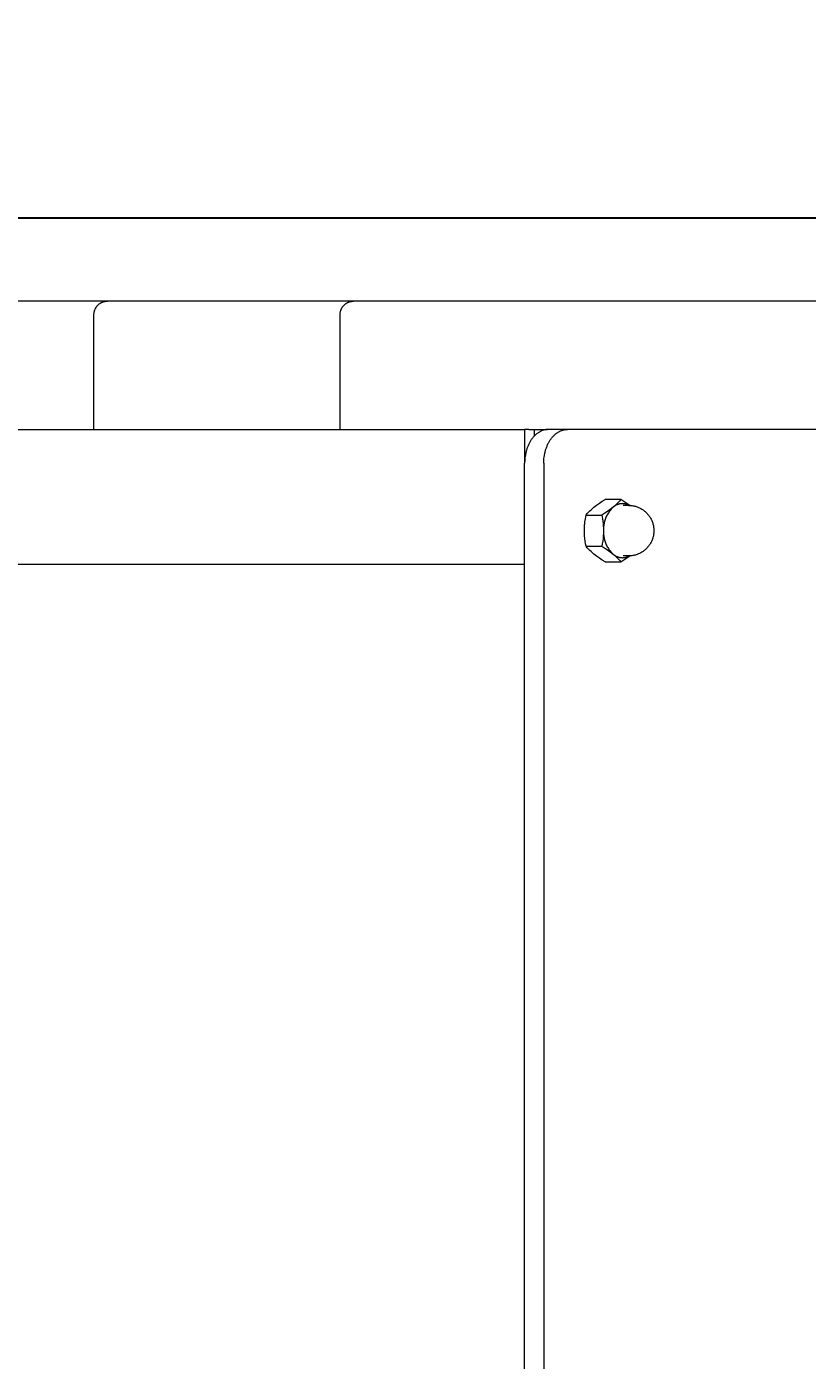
# Model space of a CAD drawing. Header units: millimetres. Extents: x -111 to 4919, y -143 to 3304.
# Drawn here: x 1606.7 to 1837.8, y 2908.8 to 3303.9 of the extents above; entities that cross this region are included whole.
import ezdxf

# ---------------------------------------------------------------- set-up
doc = ezdxf.new("R2010")
doc.units = ezdxf.units.MM
doc.layers.add('ZANO_R', color=7, linetype='Continuous', lineweight=0)
doc.layers.add('ZANO_W', color=1, linetype='Continuous', lineweight=0)
doc.styles.add('Arial', font='arial.ttf')
doc.styles.get("Standard").update_dxf_attribs({"font": 'ARIALUNI.TTF'})
doc.dimstyles.new('pl i ang', dxfattribs={"dimtxt": 50, "dimasz": 50, "dimexe": 1.25, "dimexo": 0.625, "dimgap": 10, "dimtad": 1, "dimtoh": 1, "dimtxsty": 'Standard', "dimcen": 2.5, "dimclrd": 1, "dimclre": 1, "dimclrt": 1, "dimadec": 0, "dimazin": 0, "dimtfac": 1, "dimtmove": 0, "dimatfit": 3, "dimfxl": 1, "dimarcsym": 1})

# ---------------------------------------------------------------- blocks, each defined once
blk = doc.blocks.new('*D396')
at = {"layer": 'ZANO_W', "color": 1, "lineweight": -2}
for p, q in [((130.84, 3228.59), (130.84, 3257.24)), ((2076.22, 3229.13), (2076.22, 3257.24)), ((170.84, 3247.24), (2036.22, 3247.24))]:
    blk.add_line(p, q, dxfattribs=at)
at = {"layer": 'ZANO_W', "color": 1}
for points in [[(170.84, 3253.9), (170.84, 3240.57), (130.84, 3247.24)], [(2036.22, 3240.57), (2036.22, 3253.9), (2076.22, 3247.24)]]:
    blk.add_solid(points, dxfattribs=at)
at = {"layer": 'ZANO_W', "color": 1, "insert": (1103.53, 3277.66), "char_height": 40, "attachment_point": 5, "style": 'Arial'}
blk.add_mtext('1945', dxfattribs=at)

msp = doc.modelspace()

# ---------------------------------------------------------------- linework, layer by layer
at = {"layer": 'ZANO_R'}
for p, q in [((1616.02, 3222.59), (1552.53, 3222.59)), ((1630.49, 3222.59), (1616.02, 3222.59)), ((1626.93, 3220.18), (1626.99, 3220.31)), ((1626.99, 3220.31), (1627.05, 3220.43)), ((1627.05, 3220.43), (1627.12, 3220.55)), ((1627.12, 3220.55), (1627.19, 3220.67)), ((1627.19, 3220.67), (1627.26, 3220.78)), ((1627.26, 3220.78), (1627.34, 3220.9)), ((1627.34, 3220.9), (1627.42, 3221.01)), ((1627.42, 3221.01), (1627.5, 3221.11)), ((1627.5, 3221.11), (1627.59, 3221.22)), ((1627.59, 3221.22), (1627.68, 3221.32)), ((1627.68, 3221.32), (1627.78, 3221.42)), ((1627.78, 3221.42), (1627.87, 3221.51)), ((1627.87, 3221.51), (1627.97, 3221.6)), ((1627.97, 3221.6), (1628.08, 3221.69)), ((1628.08, 3221.69), (1628.19, 3221.78)), ((1628.19, 3221.78), (1628.3, 3221.86)), ((1628.3, 3221.86), (1628.41, 3221.93)), ((1628.41, 3221.93), (1628.53, 3222.01)), ((1628.53, 3222.01), (1628.64, 3222.08)), ((1628.64, 3222.08), (1628.76, 3222.14)), ((1628.76, 3222.14), (1628.89, 3222.2)), ((1628.89, 3222.2), (1629.01, 3222.26)), ((1629.01, 3222.26), (1629.14, 3222.31)), ((1629.14, 3222.31), (1629.26, 3222.36)), ((1629.26, 3222.36), (1629.39, 3222.4)), ((1629.39, 3222.4), (1629.52, 3222.44)), ((1629.52, 3222.44), (1629.66, 3222.48)), ((1629.66, 3222.48), (1629.79, 3222.51)), ((1629.79, 3222.51), (1629.92, 3222.53)), ((1629.92, 3222.53), (1630.06, 3222.55)), ((1630.06, 3222.55), (1630.19, 3222.57)), ((1630.19, 3222.57), (1630.33, 3222.58)), ((1630.33, 3222.58), (1630.47, 3222.59)), ((1630.47, 3222.59), (1630.6, 3222.59)), ((1689.94, 3222.59), (1630.6, 3222.59)), ((1703.34, 3222.59), (1689.94, 3222.59)), ((1699.8, 3220.18), (1699.85, 3220.31)), ((1699.85, 3220.31), (1699.91, 3220.43)), ((1699.91, 3220.43), (1699.98, 3220.55)), ((1699.98, 3220.55), (1700.05, 3220.67)), ((1700.05, 3220.67), (1700.12, 3220.78)), ((1700.12, 3220.78), (1700.2, 3220.9)), ((1700.2, 3220.9), (1700.28, 3221.01)), ((1700.28, 3221.01), (1700.36, 3221.11)), ((1700.36, 3221.11), (1700.45, 3221.22)), ((1700.45, 3221.22), (1700.54, 3221.32)), ((1700.54, 3221.32), (1700.64, 3221.42)), ((1700.64, 3221.42), (1700.74, 3221.51)), ((1700.74, 3221.51), (1700.84, 3221.6)), ((1700.84, 3221.6), (1700.94, 3221.69)), ((1700.94, 3221.69), (1701.05, 3221.78)), ((1701.05, 3221.78), (1701.16, 3221.86)), ((1701.16, 3221.86), (1701.27, 3221.93)), ((1701.27, 3221.93), (1701.39, 3222.01)), ((1701.39, 3222.01), (1701.51, 3222.08)), ((1701.51, 3222.08), (1701.63, 3222.14)), ((1701.63, 3222.14), (1701.75, 3222.2)), ((1701.75, 3222.2), (1701.87, 3222.26)), ((1701.87, 3222.26), (1702, 3222.31)), ((1702, 3222.31), (1702.13, 3222.36)), ((1702.13, 3222.36), (1702.26, 3222.4)), ((1702.26, 3222.4), (1702.39, 3222.44)), ((1702.39, 3222.44), (1702.52, 3222.48)), ((1702.52, 3222.48), (1702.65, 3222.51)), ((1702.65, 3222.51), (1702.79, 3222.53)), ((1702.79, 3222.53), (1702.92, 3222.55)), ((1702.92, 3222.55), (1703.06, 3222.57)), ((1703.06, 3222.57), (1703.19, 3222.58)), ((1703.19, 3222.58), (1703.33, 3222.59)), ((1703.33, 3222.59), (1703.47, 3222.59)), ((1758.06, 3222.59), (1703.47, 3222.59)), ((2072.26, 3222.59), (1758.06, 3222.59)), ((1626.6, 3218.59), (1626.61, 3218.73)), ((1626.6, 3184.59), (1626.6, 3218.59)), ((1626.61, 3218.86), (1626.62, 3219)), ((1626.61, 3218.73), (1626.61, 3218.86)), ((1626.62, 3219), (1626.64, 3219.13)), ((1626.64, 3219.13), (1626.66, 3219.27)), ((1626.66, 3219.27), (1626.69, 3219.4)), ((1626.69, 3219.4), (1626.72, 3219.54)), ((1626.72, 3219.54), (1626.75, 3219.67)), ((1626.75, 3219.67), (1626.79, 3219.8)), ((1626.79, 3219.8), (1626.83, 3219.93)), ((1626.83, 3219.93), (1626.88, 3220.06)), ((1626.88, 3220.06), (1626.93, 3220.18)), ((1699.47, 3218.73), (1699.48, 3218.86)), ((1699.47, 3218.59), (1699.47, 3218.73)), ((1699.47, 3184.59), (1699.47, 3218.59)), ((1699.48, 3218.86), (1699.49, 3219)), ((1699.49, 3219), (1699.5, 3219.13)), ((1699.5, 3219.13), (1699.52, 3219.27)), ((1699.52, 3219.27), (1699.55, 3219.4)), ((1699.55, 3219.4), (1699.58, 3219.54)), ((1699.58, 3219.54), (1699.61, 3219.67)), ((1699.61, 3219.67), (1699.65, 3219.8)), ((1699.65, 3219.8), (1699.7, 3219.93)), ((1699.7, 3219.93), (1699.74, 3220.06)), ((1699.74, 3220.06), (1699.8, 3220.18)), ((453.01, 3184.59), (1754.09, 3184.59)), ((1754.09, 3184.59), (1754.09, 3174.59)), ((1754.27, 3184.59), (1754.09, 3184.59)), ((1755.34, 3184.59), (1754.27, 3184.59)), ((1755.34, 3184.59), (1760.87, 3184.59)), ((1755.62, 3180.81), (1755.51, 3180.61)), ((1755.73, 3181), (1755.62, 3180.81)), ((1755.85, 3181.2), (1755.73, 3181)), ((1755.97, 3181.39), (1755.85, 3181.2)), ((1756.1, 3181.57), (1755.97, 3181.39)), ((1756.22, 3181.75), (1756.1, 3181.57)), ((1756.35, 3181.93), (1756.22, 3181.75)), ((1756.49, 3182.1), (1756.35, 3181.93)), ((1756.62, 3182.26), (1756.49, 3182.1)), ((1756.76, 3182.42), (1756.62, 3182.26)), ((1756.91, 3182.58), (1756.76, 3182.42)), ((1757.05, 3182.73), (1756.91, 3182.58)), ((1756.92, 3184.59), (1756.92, 3182.59)), ((1757.2, 3182.87), (1757.05, 3182.73)), ((1757.35, 3183.01), (1757.2, 3182.87)), ((1757.5, 3183.14), (1757.35, 3183.01)), ((1757.65, 3183.27), (1757.5, 3183.14)), ((1757.8, 3183.39), (1757.65, 3183.27)), ((1757.96, 3183.51), (1757.8, 3183.39)), ((1758.12, 3183.62), (1757.96, 3183.51)), ((1758.28, 3183.72), (1758.12, 3183.62)), ((1758.44, 3183.82), (1758.28, 3183.72)), ((1758.6, 3183.91), (1758.44, 3183.82)), ((1758.76, 3183.99), (1758.6, 3183.91)), ((1758.92, 3184.07), (1758.76, 3183.99)), ((1759.08, 3184.15), (1758.92, 3184.07)), ((1759.24, 3184.22), (1759.08, 3184.15)), ((1759.41, 3184.28), (1759.24, 3184.22)), ((1759.57, 3184.33), (1759.41, 3184.28)), ((1759.73, 3184.38), (1759.57, 3184.33)), ((1759.89, 3184.43), (1759.73, 3184.38)), ((1760.05, 3184.47), (1759.89, 3184.43)), ((1760.21, 3184.5), (1760.05, 3184.47)), ((1760.37, 3184.53), (1760.21, 3184.5)), ((1760.53, 3184.55), (1760.37, 3184.53)), ((1760.69, 3184.57), (1760.53, 3184.55)), ((1760.85, 3184.58), (1760.69, 3184.57)), ((1761, 3184.59), (1760.85, 3184.58)), ((1764.59, 3184.59), (1760.87, 3184.59)), ((1761.16, 3184.59), (1761, 3184.59)), ((1761.1, 3180.48), (1761.21, 3180.69)), ((1761.21, 3180.69), (1761.33, 3180.89)), ((1761.33, 3180.89), (1761.44, 3181.09)), ((1761.44, 3181.09), (1761.56, 3181.28)), ((1761.56, 3181.28), (1761.69, 3181.47)), ((1761.69, 3181.47), (1761.82, 3181.66)), ((1761.82, 3181.66), (1761.95, 3181.84)), ((1761.95, 3181.84), (1762.08, 3182.02)), ((1762.08, 3182.02), (1762.22, 3182.19)), ((1762.22, 3182.19), (1762.36, 3182.35)), ((1762.36, 3182.35), (1762.5, 3182.51)), ((1762.5, 3182.51), (1762.65, 3182.67)), ((1762.65, 3182.67), (1762.8, 3182.82)), ((1762.8, 3182.82), (1762.95, 3182.96)), ((1762.95, 3182.96), (1763.1, 3183.1)), ((1763.1, 3183.1), (1763.25, 3183.23)), ((1763.25, 3183.23), (1763.41, 3183.35)), ((1763.41, 3183.35), (1763.57, 3183.47)), ((1763.57, 3183.47), (1763.73, 3183.58)), ((1763.73, 3183.58), (1763.89, 3183.69)), ((1763.89, 3183.69), (1764.05, 3183.79)), ((1764.05, 3183.79), (1764.21, 3183.89)), ((1764.21, 3183.89), (1764.38, 3183.98)), ((1764.38, 3183.98), (1764.54, 3184.06)), ((1764.54, 3184.06), (1764.7, 3184.13)), ((1766.82, 3184.59), (1764.59, 3184.59)), ((1764.7, 3184.13), (1764.87, 3184.2)), ((1764.87, 3184.2), (1765.03, 3184.27)), ((1765.03, 3184.27), (1765.2, 3184.32)), ((1765.2, 3184.32), (1765.36, 3184.38)), ((1765.36, 3184.38), (1765.53, 3184.42)), ((1765.53, 3184.42), (1765.69, 3184.46)), ((1765.69, 3184.46), (1765.86, 3184.5)), ((1765.86, 3184.5), (1766.02, 3184.53)), ((1766.02, 3184.53), (1766.18, 3184.55)), ((1766.18, 3184.55), (1766.34, 3184.57)), ((1766.34, 3184.57), (1766.5, 3184.58)), ((1766.5, 3184.58), (1766.66, 3184.59)), ((1766.66, 3184.59), (1766.82, 3184.59)), ((2070.87, 3184.59), (1766.82, 3184.59)), ((1754.31, 3177.07), (1754.23, 3176.61)), ((1754.35, 3177.3), (1754.31, 3177.07)), ((1754.4, 3177.53), (1754.35, 3177.3)), ((1754.45, 3177.76), (1754.4, 3177.53)), ((1754.51, 3177.99), (1754.45, 3177.76)), ((1754.57, 3178.22), (1754.51, 3177.99)), ((1754.63, 3178.44), (1754.57, 3178.22)), ((1754.7, 3178.67), (1754.63, 3178.44)), ((1754.78, 3178.89), (1754.7, 3178.67)), ((1754.85, 3179.12), (1754.78, 3178.89)), ((1754.93, 3179.34), (1754.85, 3179.12)), ((1755.02, 3179.55), (1754.93, 3179.34)), ((1755.11, 3179.77), (1755.02, 3179.55)), ((1755.2, 3179.98), (1755.11, 3179.77)), ((1755.3, 3180.19), (1755.2, 3179.98)), ((1755.4, 3180.4), (1755.3, 3180.19)), ((1755.51, 3180.61), (1755.4, 3180.4)), ((1759.86, 3176.41), (1759.93, 3176.87)), ((1759.93, 3176.87), (1759.97, 3177.11)), ((1759.97, 3177.11), (1760.02, 3177.34)), ((1760.02, 3177.34), (1760.07, 3177.57)), ((1760.07, 3177.57), (1760.12, 3177.81)), ((1760.12, 3177.81), (1760.18, 3178.04)), ((1760.18, 3178.04), (1760.24, 3178.27)), ((1760.24, 3178.27), (1760.31, 3178.5)), ((1760.31, 3178.5), (1760.38, 3178.73)), ((1760.38, 3178.73), (1760.45, 3178.96)), ((1760.45, 3178.96), (1760.53, 3179.18)), ((1760.53, 3179.18), (1760.62, 3179.41)), ((1760.62, 3179.41), (1760.71, 3179.63)), ((1760.71, 3179.63), (1760.8, 3179.85)), ((1760.8, 3179.85), (1760.9, 3180.06)), ((1760.9, 3180.06), (1761, 3180.27)), ((1761, 3180.27), (1761.1, 3180.48)), ((1754.1, 3175.25), (1754.09, 3174.81)), ((1754.09, 2780.59), (1754.09, 3174.59)), ((1754.13, 3175.7), (1754.1, 3175.25)), ((1754.17, 3176.16), (1754.13, 3175.7)), ((1754.23, 3176.61), (1754.17, 3176.16)), ((1759.74, 3174.59), (1759.75, 3175.03)), ((1759.74, 3174.59), (1759.74, 2780.59)), ((1759.75, 3175.03), (1759.77, 3175.49)), ((1759.77, 3175.49), (1759.81, 3175.95)), ((1759.81, 3175.95), (1759.86, 3176.41)), ((1773.77, 3160.8), (1774.17, 3161.17)), ((1774.17, 3161.17), (1774.59, 3161.52)), ((1774.59, 3161.52), (1775.4, 3162.14)), ((1775.4, 3162.14), (1776.22, 3162.73)), ((1776.22, 3162.73), (1777.07, 3163.29)), ((1777.07, 3163.29), (1777.93, 3163.83)), ((1782.57, 3163.83), (1777.93, 3163.83)), ((1780.25, 3161.52), (1779.45, 3160.9)), ((1779.82, 3161.08), (1779.61, 3160.85)), ((1780.03, 3161.3), (1779.82, 3161.08)), ((1780.25, 3161.52), (1780.03, 3161.3)), ((1780.67, 3161.87), (1780.25, 3161.52)), ((1780.36, 3161.61), (1780.25, 3161.52)), ((1780.48, 3161.7), (1780.36, 3161.61)), ((1780.6, 3161.79), (1780.48, 3161.7)), ((1780.72, 3161.88), (1780.6, 3161.79)), ((1781.08, 3162.23), (1780.67, 3161.87)), ((1780.84, 3161.96), (1780.72, 3161.88)), ((1780.97, 3162.03), (1780.84, 3161.96)), ((1781.1, 3162.1), (1780.97, 3162.03)), ((1781.47, 3162.61), (1781.08, 3162.23)), ((1781.23, 3162.17), (1781.1, 3162.1)), ((1781.36, 3162.23), (1781.23, 3162.17)), ((1781.5, 3162.29), (1781.36, 3162.23)), ((1781.85, 3163), (1781.47, 3162.61)), ((1781.63, 3162.34), (1781.5, 3162.29)), ((1781.77, 3162.38), (1781.63, 3162.34)), ((1781.91, 3162.43), (1781.77, 3162.38)), ((1782.22, 3163.41), (1781.85, 3163)), ((1782.06, 3162.46), (1781.91, 3162.43)), ((1782.2, 3162.5), (1782.06, 3162.46)), ((1782.34, 3162.52), (1782.2, 3162.5)), ((1782.57, 3163.83), (1782.22, 3163.41)), ((1782.49, 3162.55), (1782.34, 3162.52)), ((1782.64, 3162.56), (1782.49, 3162.55)), ((1785.18, 3162.08), (1782.57, 3163.83)), ((1782.78, 3162.58), (1782.64, 3162.56)), ((1782.93, 3162.58), (1782.78, 3162.58)), ((1783.08, 3162.59), (1782.93, 3162.58)), ((1783.22, 3162.58), (1783.08, 3162.59)), ((1783.37, 3162.57), (1783.22, 3162.58)), ((1784.85, 3162.09), (1783.26, 3162.09)), ((1783.52, 3162.56), (1783.37, 3162.57)), ((1783.66, 3162.54), (1783.52, 3162.56)), ((1783.81, 3162.52), (1783.66, 3162.54)), ((1783.95, 3162.49), (1783.81, 3162.52)), ((1784.09, 3162.46), (1783.95, 3162.49)), ((1784.24, 3162.42), (1784.09, 3162.46)), ((1784.38, 3162.37), (1784.24, 3162.42)), ((1784.52, 3162.33), (1784.38, 3162.37)), ((1784.65, 3162.27), (1784.52, 3162.33)), ((1784.79, 3162.22), (1784.65, 3162.27)), ((1784.92, 3162.15), (1784.79, 3162.22)), ((1784.85, 3162.09), (1785.1, 3162.08)), ((1785.05, 3162.09), (1784.92, 3162.15)), ((1785.1, 3162.08), (1785.36, 3162.07)), ((1785.36, 3162.07), (1785.61, 3162.05)), ((1785.61, 3162.05), (1785.87, 3162.02)), ((1785.87, 3162.02), (1786.12, 3161.98)), ((1786.12, 3161.98), (1786.37, 3161.93)), ((1786.37, 3161.93), (1786.62, 3161.88)), ((1786.62, 3161.88), (1786.87, 3161.81)), ((1786.87, 3161.81), (1787.12, 3161.74)), ((1787.12, 3161.74), (1787.36, 3161.66)), ((1787.36, 3161.66), (1787.6, 3161.57)), ((1787.6, 3161.57), (1787.83, 3161.47)), ((1787.83, 3161.47), (1788.07, 3161.36)), ((1788.07, 3161.36), (1788.3, 3161.25)), ((1788.3, 3161.25), (1788.52, 3161.13)), ((1788.52, 3161.13), (1788.74, 3161)), ((1788.74, 3161), (1788.96, 3160.86)), ((1771.9, 3156.9), (1771.94, 3157.22)), ((1771.94, 3157.23), (1772.06, 3158.08)), ((1771.94, 3157.22), (1771.94, 3157.23)), ((1772.06, 3158.08), (1772.16, 3158.64)), ((1772.16, 3158.64), (1772.27, 3159.21)), ((1772.27, 3159.21), (1772.62, 3159.63)), ((1772.27, 3159.21), (1776.92, 3159.21)), ((1772.62, 3159.63), (1772.99, 3160.03)), ((1772.99, 3160.03), (1773.37, 3160.42)), ((1773.37, 3160.42), (1773.77, 3160.8)), ((1777.78, 3159.74), (1776.92, 3159.21)), ((1776.92, 3159.21), (1777.03, 3158.64)), ((1777.03, 3158.64), (1777.12, 3158.08)), ((1777.12, 3158.08), (1777.23, 3157.39)), ((1777.23, 3157.39), (1777.31, 3156.69)), ((1777.66, 3157.04), (1777.59, 3156.74)), ((1777.74, 3157.34), (1777.66, 3157.04)), ((1777.82, 3157.63), (1777.74, 3157.34)), ((1778.62, 3160.31), (1777.78, 3159.74)), ((1777.92, 3157.93), (1777.82, 3157.63)), ((1778.03, 3158.22), (1777.92, 3157.93)), ((1778.14, 3158.5), (1778.03, 3158.22)), ((1778.27, 3158.78), (1778.14, 3158.5)), ((1778.4, 3159.06), (1778.27, 3158.78)), ((1778.55, 3159.33), (1778.4, 3159.06)), ((1778.7, 3159.6), (1778.55, 3159.33)), ((1779.45, 3160.9), (1778.62, 3160.31)), ((1778.87, 3159.86), (1778.7, 3159.6)), ((1779.04, 3160.12), (1778.87, 3159.86)), ((1779.22, 3160.37), (1779.04, 3160.12)), ((1779.41, 3160.61), (1779.22, 3160.37)), ((1779.61, 3160.85), (1779.41, 3160.61)), ((1788.96, 3160.86), (1789.17, 3160.72)), ((1789.17, 3160.72), (1789.38, 3160.57)), ((1789.38, 3160.57), (1789.58, 3160.41)), ((1789.58, 3160.41), (1789.78, 3160.24)), ((1789.78, 3160.24), (1789.97, 3160.07)), ((1789.97, 3160.07), (1790.15, 3159.89)), ((1790.15, 3159.89), (1790.33, 3159.71)), ((1790.33, 3159.71), (1790.5, 3159.52)), ((1790.5, 3159.52), (1790.66, 3159.32)), ((1790.66, 3159.32), (1790.82, 3159.12)), ((1790.82, 3159.12), (1790.97, 3158.91)), ((1790.97, 3158.91), (1791.12, 3158.7)), ((1791.12, 3158.7), (1791.25, 3158.49)), ((1791.25, 3158.49), (1791.38, 3158.26)), ((1791.38, 3158.26), (1791.51, 3158.04)), ((1791.51, 3158.04), (1791.62, 3157.81)), ((1791.62, 3157.81), (1791.73, 3157.58)), ((1791.73, 3157.58), (1791.82, 3157.34)), ((1791.82, 3157.34), (1791.91, 3157.1)), ((1791.91, 3157.1), (1792, 3156.86)), ((1771.77, 3155.18), (1771.8, 3155.76)), ((1771.77, 3154.97), (1771.77, 3155.18)), ((1771.77, 3154.59), (1771.77, 3154.97)), ((1771.78, 3153.81), (1771.77, 3154.59)), ((1771.83, 3153.04), (1771.78, 3153.81)), ((1771.8, 3155.76), (1771.84, 3156.35)), ((1771.9, 3152.27), (1771.83, 3153.04)), ((1771.84, 3156.35), (1771.87, 3156.59)), ((1771.87, 3156.64), (1771.9, 3156.9)), ((1771.87, 3156.59), (1771.87, 3156.64)), ((1777.36, 3153.04), (1777.29, 3152.27)), ((1777.31, 3156.69), (1777.37, 3155.99)), ((1777.4, 3153.81), (1777.36, 3153.04)), ((1777.37, 3155.99), (1777.41, 3155.29)), ((1777.42, 3154.59), (1777.4, 3153.81)), ((1777.41, 3155.29), (1777.42, 3154.59)), ((1777.42, 3155.21), (1777.41, 3154.9)), ((1777.41, 3154.9), (1777.42, 3154.59)), ((1777.42, 3154.59), (1777.41, 3154.28)), ((1777.41, 3154.28), (1777.42, 3153.97)), ((1777.43, 3155.51), (1777.42, 3155.21)), ((1777.42, 3153.97), (1777.43, 3153.66)), ((1777.46, 3155.82), (1777.43, 3155.51)), ((1777.43, 3153.66), (1777.46, 3153.36)), ((1777.49, 3156.13), (1777.46, 3155.82)), ((1777.46, 3153.36), (1777.49, 3153.05)), ((1777.54, 3156.43), (1777.49, 3156.13)), ((1777.49, 3153.05), (1777.54, 3152.74)), ((1777.59, 3156.74), (1777.54, 3156.43)), ((1792, 3156.86), (1792.07, 3156.61)), ((1792.07, 3156.61), (1792.13, 3156.36)), ((1792.13, 3156.36), (1792.19, 3156.11)), ((1792.19, 3153.06), (1792.13, 3152.81)), ((1792.19, 3156.11), (1792.24, 3155.86)), ((1792.24, 3153.31), (1792.19, 3153.06)), ((1792.24, 3155.86), (1792.28, 3155.61)), ((1792.28, 3153.57), (1792.24, 3153.31)), ((1792.28, 3155.61), (1792.31, 3155.36)), ((1792.31, 3153.82), (1792.28, 3153.57)), ((1792.31, 3155.36), (1792.33, 3155.1)), ((1792.33, 3154.08), (1792.31, 3153.82)), ((1792.33, 3155.1), (1792.34, 3154.85)), ((1792.34, 3154.33), (1792.33, 3154.08)), ((1792.34, 3154.85), (1792.35, 3154.59)), ((1792.35, 3154.59), (1792.34, 3154.33)), ((1772, 3151.5), (1771.9, 3152.27)), ((1772.12, 3150.73), (1772, 3151.5)), ((1772.27, 3149.97), (1772.12, 3150.73)), ((1772.62, 3149.55), (1772.27, 3149.97)), ((1772.27, 3149.97), (1776.92, 3149.97)), ((1772.99, 3149.15), (1772.62, 3149.55)), ((1773.37, 3148.76), (1772.99, 3149.15)), ((1777.07, 3150.73), (1776.92, 3149.97)), ((1776.92, 3149.97), (1777.78, 3149.44)), ((1777.19, 3151.5), (1777.07, 3150.73)), ((1777.29, 3152.27), (1777.19, 3151.5)), ((1777.54, 3152.74), (1777.59, 3152.44)), ((1777.59, 3152.44), (1777.66, 3152.14)), ((1777.66, 3152.14), (1777.74, 3151.84)), ((1777.74, 3151.84), (1777.82, 3151.54)), ((1777.78, 3149.44), (1778.62, 3148.87)), ((1777.82, 3151.54), (1777.92, 3151.25)), ((1777.92, 3151.25), (1778.03, 3150.96)), ((1778.03, 3150.96), (1778.14, 3150.68)), ((1778.14, 3150.68), (1778.27, 3150.39)), ((1778.27, 3150.39), (1778.4, 3150.12)), ((1778.4, 3150.12), (1778.55, 3149.84)), ((1778.55, 3149.84), (1778.7, 3149.58)), ((1778.7, 3149.58), (1778.87, 3149.32)), ((1778.87, 3149.32), (1779.04, 3149.06)), ((1789.97, 3149.11), (1789.78, 3148.94)), ((1790.15, 3149.29), (1789.97, 3149.11)), ((1790.33, 3149.47), (1790.15, 3149.29)), ((1790.5, 3149.66), (1790.33, 3149.47)), ((1790.66, 3149.86), (1790.5, 3149.66)), ((1790.82, 3150.06), (1790.66, 3149.86)), ((1790.97, 3150.26), (1790.82, 3150.06)), ((1791.12, 3150.48), (1790.97, 3150.26)), ((1791.25, 3150.69), (1791.12, 3150.48)), ((1791.38, 3150.91), (1791.25, 3150.69)), ((1791.51, 3151.14), (1791.38, 3150.91)), ((1791.62, 3151.37), (1791.51, 3151.14)), ((1791.73, 3151.6), (1791.62, 3151.37)), ((1791.82, 3151.84), (1791.73, 3151.6)), ((1791.91, 3152.08), (1791.82, 3151.84)), ((1792, 3152.32), (1791.91, 3152.08)), ((1792.07, 3152.57), (1792, 3152.32)), ((1792.13, 3152.81), (1792.07, 3152.57)), ((1773.77, 3148.38), (1773.37, 3148.76)), ((1774.17, 3148.01), (1773.77, 3148.38)), ((1774.59, 3147.66), (1774.17, 3148.01)), ((1775.4, 3147.04), (1774.59, 3147.66)), ((1776.22, 3146.45), (1775.4, 3147.04)), ((1777.07, 3145.89), (1776.22, 3146.45)), ((1777.93, 3145.35), (1777.07, 3145.89)), ((1777.93, 3145.35), (1782.57, 3145.35)), ((1778.62, 3148.87), (1779.45, 3148.28)), ((1779.04, 3149.06), (1779.22, 3148.81)), ((1779.22, 3148.81), (1779.41, 3148.57)), ((1779.41, 3148.57), (1779.61, 3148.33)), ((1779.45, 3148.28), (1780.25, 3147.66)), ((1779.61, 3148.33), (1779.82, 3148.1)), ((1779.82, 3148.1), (1780.03, 3147.88)), ((1780.03, 3147.88), (1780.25, 3147.66)), ((1780.25, 3147.66), (1780.36, 3147.57)), ((1780.25, 3147.66), (1780.67, 3147.31)), ((1780.36, 3147.57), (1780.48, 3147.47)), ((1780.48, 3147.47), (1780.6, 3147.39)), ((1780.6, 3147.39), (1780.72, 3147.3)), ((1780.67, 3147.31), (1781.08, 3146.94)), ((1780.72, 3147.3), (1780.84, 3147.22)), ((1780.84, 3147.22), (1780.97, 3147.15)), ((1780.97, 3147.15), (1781.1, 3147.08)), ((1781.08, 3146.94), (1781.47, 3146.57)), ((1781.1, 3147.08), (1781.23, 3147.01)), ((1781.23, 3147.01), (1781.36, 3146.95)), ((1781.36, 3146.95), (1781.5, 3146.89)), ((1781.47, 3146.57), (1781.85, 3146.17)), ((1781.5, 3146.89), (1781.63, 3146.84)), ((1781.63, 3146.84), (1781.77, 3146.79)), ((1781.77, 3146.79), (1781.91, 3146.75)), ((1781.85, 3146.17), (1782.22, 3145.77)), ((1781.91, 3146.75), (1782.06, 3146.71)), ((1782.06, 3146.71), (1782.2, 3146.68)), ((1782.2, 3146.68), (1782.34, 3146.65)), ((1782.22, 3145.77), (1782.57, 3145.35)), ((1782.34, 3146.65), (1782.49, 3146.63)), ((1782.49, 3146.63), (1782.64, 3146.61)), ((1782.57, 3145.35), (1785.18, 3147.1)), ((1782.64, 3146.61), (1782.78, 3146.6)), ((1782.78, 3146.6), (1782.93, 3146.59)), ((1782.93, 3146.59), (1783.08, 3146.59)), ((1783.08, 3146.59), (1783.22, 3146.6)), ((1783.22, 3146.6), (1783.37, 3146.6)), ((1784.85, 3147.09), (1783.26, 3147.09)), ((1783.37, 3146.6), (1783.52, 3146.62)), ((1783.52, 3146.62), (1783.66, 3146.64)), ((1783.66, 3146.64), (1783.81, 3146.66)), ((1783.81, 3146.66), (1783.95, 3146.69)), ((1783.95, 3146.69), (1784.09, 3146.72)), ((1784.09, 3146.72), (1784.24, 3146.76)), ((1784.24, 3146.76), (1784.38, 3146.8)), ((1784.38, 3146.8), (1784.52, 3146.85)), ((1784.52, 3146.85), (1784.65, 3146.9)), ((1784.65, 3146.9), (1784.79, 3146.96)), ((1784.79, 3146.96), (1784.92, 3147.02)), ((1785.1, 3147.09), (1784.85, 3147.09)), ((1784.92, 3147.02), (1785.05, 3147.09)), ((1785.36, 3147.11), (1785.1, 3147.09)), ((1785.61, 3147.13), (1785.36, 3147.11)), ((1785.87, 3147.16), (1785.61, 3147.13)), ((1786.12, 3147.2), (1785.87, 3147.16)), ((1786.37, 3147.25), (1786.12, 3147.2)), ((1786.62, 3147.3), (1786.37, 3147.25)), ((1786.87, 3147.37), (1786.62, 3147.3)), ((1787.12, 3147.44), (1786.87, 3147.37)), ((1787.36, 3147.52), (1787.12, 3147.44)), ((1787.6, 3147.61), (1787.36, 3147.52)), ((1787.83, 3147.71), (1787.6, 3147.61)), ((1788.07, 3147.82), (1787.83, 3147.71)), ((1788.3, 3147.93), (1788.07, 3147.82)), ((1788.52, 3148.05), (1788.3, 3147.93)), ((1788.74, 3148.18), (1788.52, 3148.05)), ((1788.96, 3148.32), (1788.74, 3148.18)), ((1789.17, 3148.46), (1788.96, 3148.32)), ((1789.38, 3148.61), (1789.17, 3148.46)), ((1789.58, 3148.77), (1789.38, 3148.61)), ((1789.78, 3148.94), (1789.58, 3148.77)), ((1754.09, 3144.59), (453.01, 3144.59))]:
    msp.add_line(p, q, dxfattribs=at)

# ---------------------------------------------------------------- dimensions: what is measured, and where the dimension line sits
at = {"layer": 'ZANO_W'}
dim = msp.add_linear_dim(base=(2076.22, 3247.24), p1=(130.84, 3218.59), p2=(2076.22, 3219.13), dimstyle='pl i ang', override={"dimtxt": 40, "dimasz": 40, "dimexe": 10, "dimexo": 10, "dimtoh": 0, "dimdec": 0, "dimtxsty": 'Arial', "dimtdec": 0, "dimtmove": 1}, dxfattribs=at)
dim.commit()
dim.dimension.update_dxf_attribs({"geometry": '*D396', "text_midpoint": (1103.53, 3277.66)})

doc.saveas('drawing.dxf')
